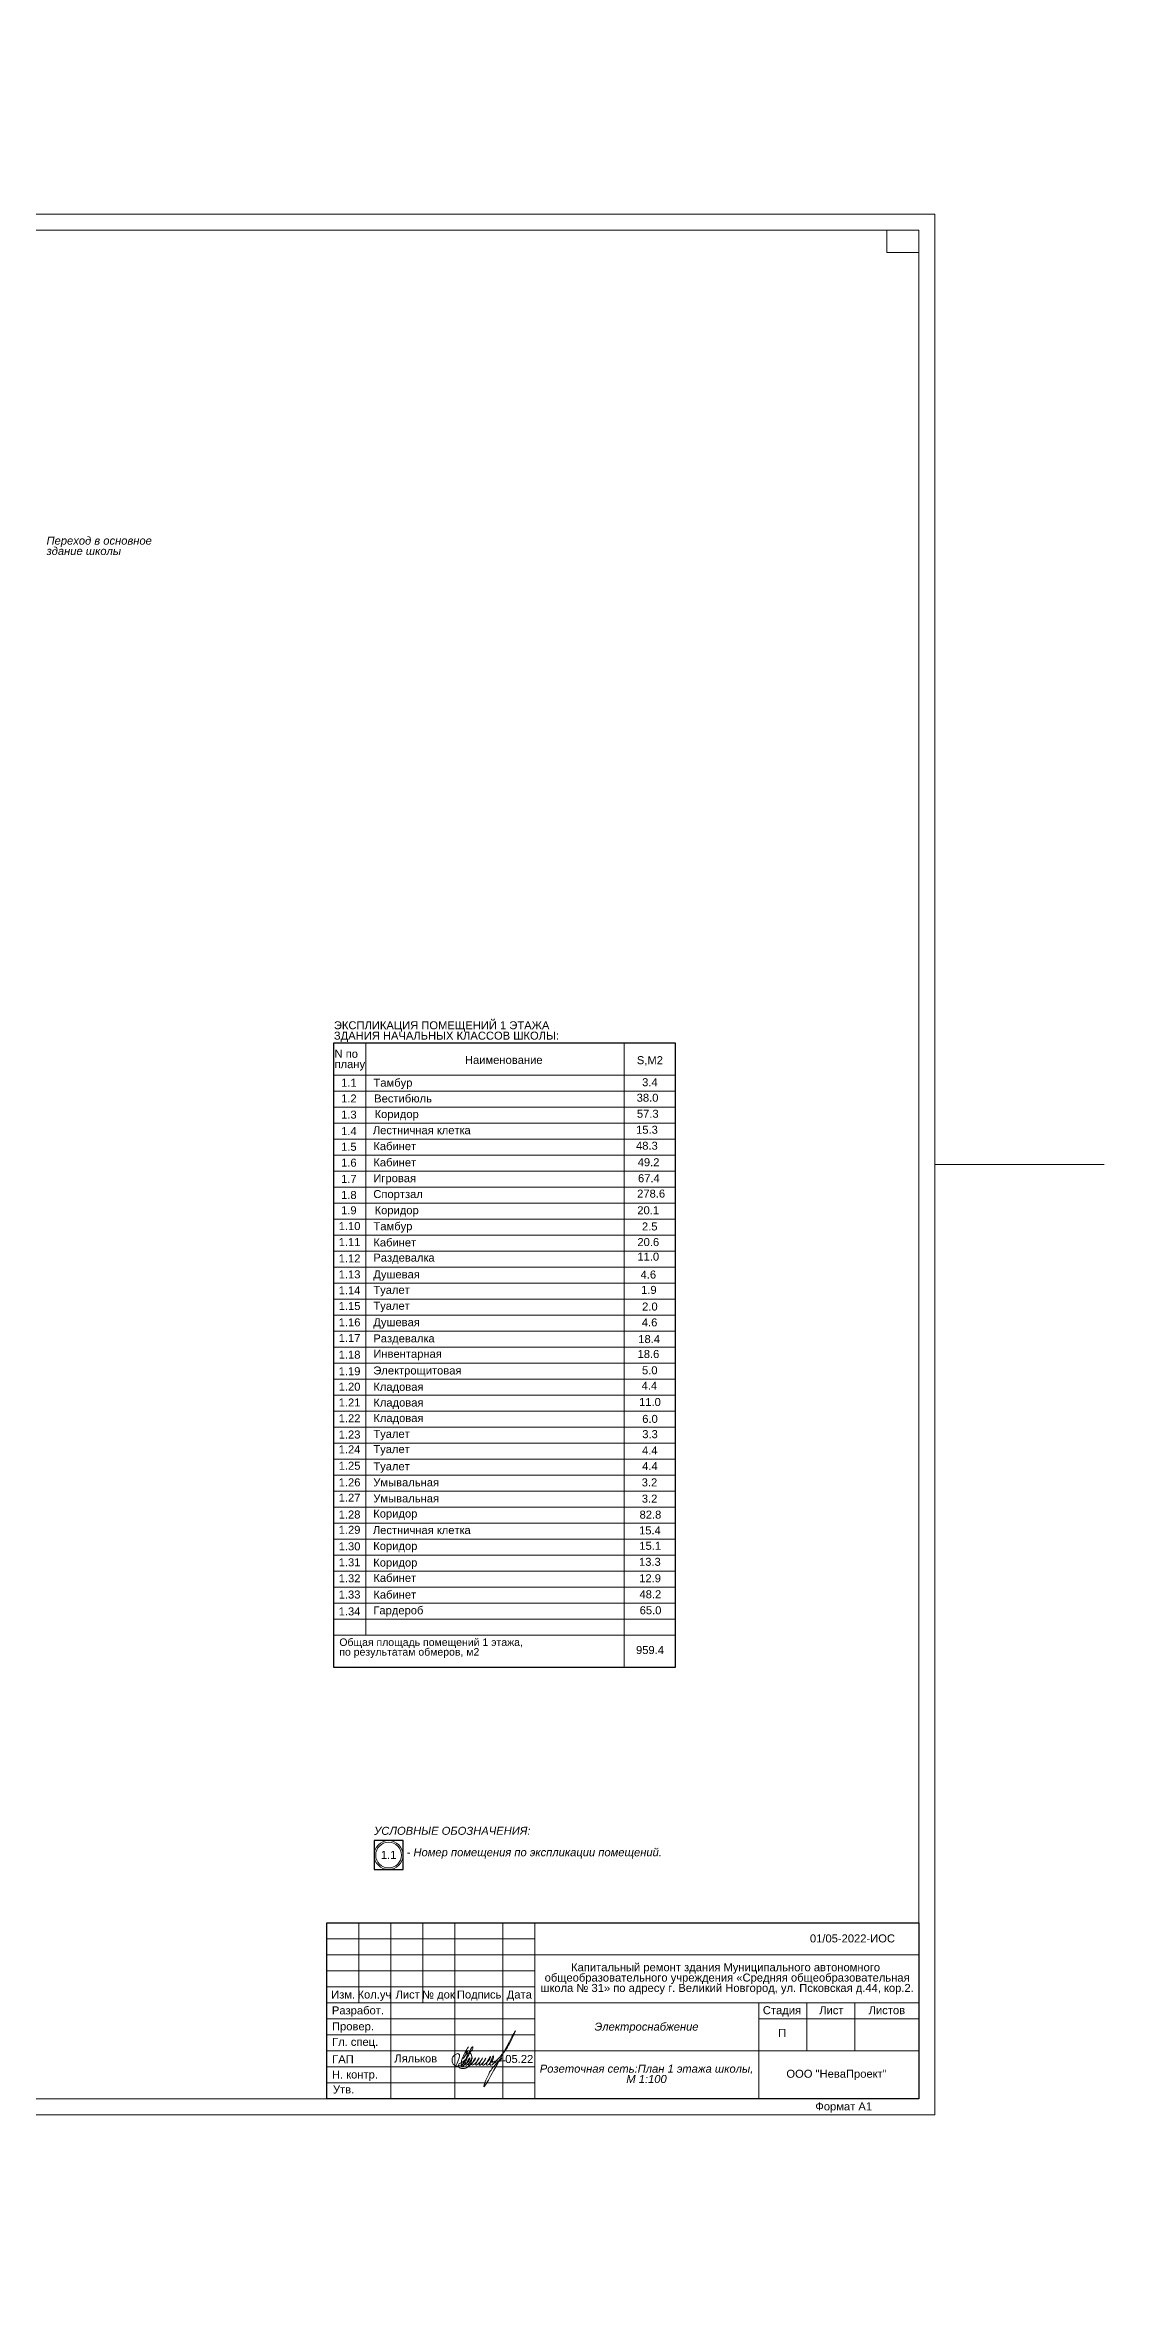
# Model space of a CAD drawing. Header units: metres. Extents: x -5 to 574, y -5 to 79.
# Drawn here: x 56.3 to 89.4, y -5.3 to 64.7 of the extents above; entities that cross this region are included whole.
import ezdxf
from ezdxf.enums import TextEntityAlignment as Align

# ---------------------------------------------------------------- set-up
doc = ezdxf.new("R2010")
doc.units = ezdxf.units.M
doc.header["$MEASUREMENT"] = 0
doc.linetypes.add('DGN Style 3', pattern=[9.681301, 6.915215, -2.766086])
doc.layers.add('Level 50', color=7, linetype='Continuous', lineweight=0)
doc.layers.add('Level 63', color=7, linetype='Continuous', lineweight=0)
doc.layers.add('YOLO_STAMP', color=1, linetype='Continuous')
doc.layers.add('YOLO_TABLE', color=1, linetype='Continuous')
doc.styles.add('Arial', font='ariali.ttf')
doc.styles.add('GOST 2.304', font='cs_gost2304.shx')
doc.styles.add('Style-Arial', font='arial.ttf')
doc.styles.add('Style-Arial IF', font='ariali.ttf')

# ---------------------------------------------------------------- blocks, each defined once
blk = doc.blocks.new('*U29')
at = {"color": 7, "linetype": 'Continuous', "lineweight": 0}
for p, q in [((0, 29.7), (0, 34.987)), ((-42.05, 0), (-47.337, 0)), ((47.337, 0), (42.05, 0)), ((0, -34.987), (0, -29.7))]:
    blk.add_line(p, q, dxfattribs=at)
at = {"color": 7, "linetype": 'Continuous', "lineweight": 0, "flags": 128}
blk.add_lwpolyline([(42.05, 29.7), (42.05, -29.7), (-42.05, -29.7), (-42.05, 29.7), (42.05, 29.7)], close=True, dxfattribs=at)
at = {"layer": 'Level 50', "color": 7, "linetype": 'Continuous', "lineweight": 13}
for p, q in [((-40.05, 29.2), (-40.05, -29.2)), ((41.55, 29.2), (-40.05, 29.2)), ((40.55, 29.2), (40.55, 28.5)), ((41.55, 29.2), (41.55, -29.2)), ((40.55, 28.5), (41.55, 28.5)), ((41.55, -29.2), (-41.25, -29.2))]:
    blk.add_line(p, q, dxfattribs=at)
at = {"layer": 'Level 63', "color": 7, "linetype": 'Continuous', "lineweight": 13}
for p, q in [((-42.05, -14.2), (-40.05, -14.2)), ((-42.05, -14.2), (-42.05, -20.7)), ((-41.55, -14.2), (-41.55, -20.7)), ((-41.05, -14.2), (-41.05, -20.7)), ((-40.55, -14.2), (-40.55, -20.7)), ((-41.55, -15.2), (-40.05, -15.2)), ((-41.55, -16.7), (-40.05, -16.7)), ((-41.55, -18.7), (-40.05, -18.7)), ((-42.05, -20.7), (-40.05, -20.7)), ((-41.25, -20.7), (-40.05, -20.7)), ((-40.75, -29.2), (-40.75, -20.7)), ((-41.25, -23.2), (-40.05, -23.2)), ((23.05, -23.7), (41.55, -23.7)), ((23.05, -23.7), (23.05, -29.2)), ((24.05, -23.7), (24.05, -26.2)), ((25.05, -23.7), (25.05, -29.2)), ((26.05, -23.7), (26.05, -26.2)), ((27.05, -23.7), (27.05, -29.2)), ((28.55, -23.7), (28.55, -29.2)), ((29.55, -23.7), (29.55, -29.2)), ((29.55, -24.7), (41.55, -24.7)), ((23.05, -25.7), (29.55, -25.7)), ((23.05, -26.2), (29.55, -26.2)), ((29.55, -26.2), (41.55, -26.2)), ((-41.25, -26.7), (-40.05, -26.7)), ((36.55, -26.7), (41.55, -26.7)), ((29.55, -27.7), (41.55, -27.7))]:
    blk.add_line(p, q, dxfattribs=at)
at = {"layer": 'Level 63', "color": 7, "linetype": 'Continuous', "lineweight": 0}
for p, q in [((23.05, -24.2), (29.55, -24.2)), ((23.05, -24.7), (29.55, -24.7)), ((23.05, -25.2), (29.55, -25.2)), ((23.05, -26.7), (29.55, -26.7)), ((23.05, -27.2), (29.55, -27.2)), ((23.05, -27.7), (29.55, -27.7)), ((23.05, -28.2), (29.55, -28.2)), ((23.05, -28.7), (29.55, -28.7))]:
    blk.add_line(p, q, dxfattribs=at)
at = {"layer": 'Level 63', "color": 7, "linetype": 'Continuous', "lineweight": 13, "flags": 128}
for points in [[(-41.25, -29.2), (-41.25, -20.7)], [(36.55, -26.2), (36.55, -29.2)], [(38.05, -26.2), (38.05, -27.7)], [(39.55, -26.2), (39.55, -27.7)]]:
    blk.add_lwpolyline(points, dxfattribs=at)
at = {"layer": 'Level 63', "color": 7, "linetype": 'Continuous', "lineweight": 0, "style": 'Style-Arial'}
for s, p in [('Согласовано', (-41.826, -19.373)), ('Взам. инв. №', (-41.007, -21.916)), ('Подп. и дата', (-41.02, -24.945)), ('Инв. № подл.', (-41.025, -27.913))]:
    blk.add_text(s, height=0.25002, rotation=90, dxfattribs=at).set_placement(p, align=Align.MIDDLE_CENTER)
for s, p in [('Изм.', (23.557, -25.935)), ('Кол.уч', (24.534, -25.935)), ('Лист', (25.573, -25.935)), ('№ док', (26.532, -25.935)), ('Подпись', (27.806, -25.935)), ('Дата', (29.061, -25.935)), ('Разработ.', (24.019, -26.431)), ('Стадия', (37.268, -26.425)), ('Лист', (38.813, -26.425)), ('Листов', (40.546, -26.425)), ('Провер.', (23.864, -26.929)), ('Гл. спец.', (23.931, -27.416)), ('ГАП', (23.551, -27.957)), ('Н. контр.', (23.925, -28.435)), ('ООО "НеваПроект"', (38.973, -28.411)), ('Утв.', (23.57, -28.902)), ('Формат А1', (39.197, -29.431))]:
    blk.add_text(s, height=0.25, dxfattribs=at).set_placement(p, align=Align.MIDDLE_CENTER)

msp = doc.modelspace()

# ---------------------------------------------------------------- linework, layer by layer
at = {"color": 7, "linetype": 'Continuous', "lineweight": 13}
for p, q in [((65.30053163, 33.49509626), (75.98643688, 33.49509626)), ((65.30053163, 33.49509626), (65.30053163, 13.99509626)), ((66.31399666, 33.49509626), (66.31399666, 32.49509626)), ((74.38745323, 33.49509626), (74.38745323, 32.49509626)), ((75.98643688, 33.49509626), (75.98643688, 13.99509626)), ((65.30053163, 32.49509626), (75.98643688, 32.49509626)), ((66.31399666, 32.49509626), (66.31399666, 14.99509626)), ((74.38745323, 32.49509626), (74.38745323, 13.99509626)), ((65.30053163, 14.99509626), (75.98643688, 14.99509626)), ((65.30053163, 13.99509626), (75.98643688, 13.99509626))]:
    msp.add_line(p, q, dxfattribs=at)
at = {"color": 7, "linetype": 'Continuous', "lineweight": 0}
for p, q in [((65.30053163, 31.99509626), (75.98643688, 31.99509626)), ((65.30053163, 31.49509626), (75.98643688, 31.49509626)), ((65.30053163, 30.99509626), (75.98643688, 30.99509626)), ((65.30053163, 30.49509626), (75.98643688, 30.49509626)), ((65.30053163, 29.99509626), (75.98643688, 29.99509626)), ((65.30053163, 29.49509626), (75.98643688, 29.49509626)), ((65.30053163, 28.99509626), (75.98643688, 28.99509626)), ((65.30053163, 28.49509626), (75.98643688, 28.49509626)), ((65.30053163, 27.99509626), (75.98643688, 27.99509626)), ((65.30053163, 27.49509626), (75.98643688, 27.49509626)), ((65.30053163, 26.99509626), (75.98643688, 26.99509626)), ((65.30053163, 26.49509626), (75.98643688, 26.49509626)), ((65.30053163, 25.99509626), (75.98643688, 25.99509626)), ((65.30053163, 25.49509626), (75.98643688, 25.49509626)), ((65.30053163, 24.99509626), (75.98643688, 24.99509626)), ((65.30053163, 24.49509626), (75.98643688, 24.49509626)), ((65.30053163, 23.99509626), (75.98643688, 23.99509626)), ((65.30053163, 23.49509626), (75.98643688, 23.49509626)), ((65.30053163, 22.99509626), (75.98643688, 22.99509626)), ((65.30053163, 22.49509626), (75.98643688, 22.49509626)), ((65.30053163, 21.99509626), (75.98643688, 21.99509626)), ((65.30053163, 21.49509626), (75.98643688, 21.49509626)), ((65.30053163, 20.99509626), (75.98643688, 20.99509626)), ((65.30053163, 20.49509626), (75.98643688, 20.49509626)), ((65.30053163, 19.99509626), (75.98643688, 19.99509626)), ((65.30053163, 19.49509626), (75.98643688, 19.49509626)), ((65.30053163, 18.99509626), (75.98643688, 18.99509626)), ((65.30053163, 18.49509626), (75.98643688, 18.49509626)), ((65.30053163, 17.99509626), (75.98643688, 17.99509626)), ((65.30053163, 17.49509626), (75.98643688, 17.49509626)), ((65.30053163, 17.49509626), (75.98643688, 17.49509626)), ((65.30053163, 16.99509626), (75.98643688, 16.99509626)), ((65.30053163, 16.49509626), (75.98643688, 16.49509626)), ((65.30053163, 15.99509626), (75.98643688, 15.99509626)), ((65.30053163, 15.49509626), (75.98643688, 15.49509626)), ((65.30053163, 15.49509626), (75.98643688, 15.49509626))]:
    msp.add_line(p, q, dxfattribs=at)
at = {"color": 7, "linetype": 'Continuous', "lineweight": 13}
for radius in [0.45201344, 0.40201344]:
    msp.add_circle((67.02605268, 8.12092554), radius, dxfattribs=at)
at = {"color": 5, "linetype": 'Continuous', "lineweight": 0}
msp.add_spline([(69.11050503, 1.4992454), (69.21317044, 1.73406322), (69.2383538, 1.82804878), (69.2383538, 1.88125269), (69.20712646, 1.91248003), (69.15784619, 1.91248003), (69.08049992, 1.86782414), (69.0257474, 1.79803581), (69.01129573, 1.75764748), (69.01129573, 1.68903087), (69.02834322, 1.62540877), (69.0711801, 1.56471113), (69.12044206, 1.53626972), (69.18720468, 1.5251266), (69.25525684, 1.54336112), (69.31373295, 1.56995725), (69.35383999, 1.60095703), (69.42520376, 1.72456271), (69.49139767, 1.86062621), (69.54512314, 1.97105399), (69.60135258, 2.06844622), (69.63856604, 2.12060714), (69.6559301, 2.12525983), (69.66262359, 2.10027938), (69.65161155, 2.05918188), (69.61913871, 2.01434168), (69.42791173, 1.64591106), (69.36714373, 1.5406578), (69.32162941, 1.5143801), (69.30945602, 1.53546504), (69.30380269, 1.55656353), (69.29631057, 1.63203422), (69.32943422, 1.75565336), (69.4242763, 1.96234644), (69.52253847, 2.1325415), (69.42548475, 1.93522868), (69.48862718, 1.99082178), (69.35985496, 1.76778176), (69.46060532, 1.89830592), (69.53477633, 1.94112857), (69.59102218, 1.92605754), (69.6178208, 1.86592899), (69.62573115, 1.76900848), (69.55495204, 1.5461885), (69.46718481, 1.48189971), (69.4026258, 1.45496644), (69.30342082, 1.45121434), (69.23464234, 1.48037544), (69.22212747, 1.50205183), (69.21457117, 1.55266643), (69.22833907, 1.60404892), (69.30405457, 1.6316332), (69.45695694, 1.76860658), (69.34146313, 1.54137809), (69.40092137, 1.57570633), (69.55515871, 1.72994366), (69.56727776, 1.7751726), (69.44211043, 1.55837643), (69.57507577, 1.65936198), (69.64343296, 1.7822717), (69.52607822, 1.54924386), (69.68794528, 1.67684114), (69.74640299, 1.7822717), (69.623197, 1.56469383), (69.7893079, 1.67070074), (69.85578615, 1.7822717), (69.74599236, 1.56242082), (69.91586497, 1.69891566), (69.96337609, 1.7822717), (69.86175956, 1.56562099), (70.05935109, 1.75766244), (70.0642213, 1.76987816), (69.96575307, 1.57756973), (70.20991157, 1.80453061), (70.21257678, 1.81447734), (70.08849298, 1.57401588), (70.30756333, 1.80462271), (70.30756333, 1.83356778), (70.19835444, 1.58573086), (70.49860928, 1.81058741), (70.84266805, 2.30366463), (70.97762304, 2.594185), (70.00012307, 0.90110538), (70.18323563, 1.33308601), (70.40797072, 1.62367786), (70.56111277, 1.77681991), (70.5054953, 1.68048762), (70.23543002, 1.64811783), (70.67812916, 1.6906818)], degree=3, dxfattribs=at)
at = {"layer": 'YOLO_STAMP'}
msp.add_lwpolyline([(65.09997423, 5.99998996), (83.59997423, 5.99998996), (83.59997423, 0.49998996), (65.09997423, 0.49998996)], close=True, dxfattribs=at)
at = {"layer": 'YOLO_TABLE'}
for points in [[(65.30053163, 13.99509626), (75.98643688, 13.99509626), (75.98643688, 33.49509626), (65.30053163, 33.49509626)], [(66.57403924, 7.6689121), (67.47806613, 7.6689121), (67.47806613, 8.57293898), (66.57403924, 8.57293898)]]:
    msp.add_lwpolyline(points, close=True, dxfattribs=at)

# ---------------------------------------------------------------- block references
at = {"layer": 'Level 50', "color": 7, "linetype": 'Continuous', "lineweight": 13}
msp.add_blockref('*U29', (42.04996228, 29.69999445), dxfattribs=at)

# ---------------------------------------------------------------- texts
at = {"color": 7, "linetype": 'Continuous', "lineweight": 0, "style": 'Style-Arial'}
for s, p in [('1.1', (65.54255826, 32.38058781)), ('1.2', (65.54255826, 31.88815059)), ('1.3', (65.54255826, 31.38297116)), ('1.4', (65.54255826, 30.86700986)), ('Лестничная клетка', (66.53396167, 30.89732117)), ('1.5', (65.54255826, 30.37849331)), ('1.6', (65.54255826, 29.88174334)), ('1.7', (65.54255826, 29.37675994)), ('1.8', (65.54255826, 28.87177654)), ('1.9', (65.54255826, 28.3942379)), ('1.10', (65.46735273, 27.90126158)), ('1.11', (65.46735273, 27.40176713)), ('1.12', (65.46735273, 26.89129478)), ('1.13', (65.46735273, 26.39180033)), ('1.14', (65.46735273, 25.89230589)), ('1.15', (65.46735273, 25.40378934)), ('1.16', (65.46735273, 24.89228781)), ('1.17', (65.46735273, 24.40377126)), ('1.18', (65.46735273, 23.88187994)), ('1.19', (65.46735273, 23.36591864)), ('1.20', (65.46735273, 22.88289105)), ('1.21', (65.46735273, 22.38888555)), ('1.22', (65.46735273, 21.89488005)), ('1.23', (65.46735273, 21.3878383)), ('1.24', (65.46735273, 20.92362996)), ('1.25', (65.46735273, 20.41237347)), ('1.26', (65.46735273, 19.89258951)), ('1.27', (65.46735273, 19.41505087)), ('1.28', (65.46735273, 18.88811167)), ('1.29', (65.46735273, 18.41057302)), ('Лестничная клетка', (66.53396167, 18.40188822)), ('1.30', (65.46735273, 17.89358255)), ('1.31', (65.46735273, 17.3940881)), ('1.32', (65.46735273, 16.89459365)), ('1.33', (65.46735273, 16.38792296)), ('1.34', (65.46735273, 15.86078073)), ('01/05-2022-ИОС', (80.19216948, 5.6423375))]:
    msp.add_text(s, height=0.25, dxfattribs=at).set_placement(p, align=Align.TOP_LEFT)
at = {"color": 7, "lineweight": 13, "style": 'Style-Arial'}
for s, p in [('Тамбур', (66.55429911, 32.38184334)), ('Коридор', (66.58970487, 31.40015345)), ('Кабинет', (66.54984233, 30.39854948)), ('Кабинет', (66.54984233, 29.89187879)), ('Игровая', (66.54984233, 29.39763725)), ('Спортзал', (66.54984233, 28.90120233)), ('Коридор', (66.58970487, 28.39723398)), ('Тамбур', (66.55429911, 27.89697607)), ('Кабинет', (66.54984233, 27.38923265)), ('Раздевалка', (66.54984233, 26.91546265)), ('Душевая', (66.54984233, 26.39343831)), ('Туалет', (66.54984233, 25.90723916)), ('Туалет', (66.54984233, 25.41080424)), ('Душевая', (66.54984233, 24.89773619)), ('Раздевалка', (66.54984233, 24.39234497)), ('Инвентарная', (66.54984233, 23.91126371)), ('Электрощитовая', (66.54984233, 23.38923936)), ('Кладовая', (66.54984233, 22.87873025)), ('Кладовая', (66.54984233, 22.38741322)), ('Кладовая', (66.54984233, 21.90377302)), ('Туалет', (66.54984233, 21.40787276)), ('Туалет', (66.54984233, 20.93190938)), ('Туалет', (66.54984233, 20.39453137)), ('Умывальная', (66.54825284, 19.89334127)), ('Умывальная', (66.54825284, 19.39178846)), ('Коридор', (66.54715067, 18.91814046)), ('Коридор', (66.54715067, 17.90607855)), ('Коридор', (66.54715067, 17.3867643)), ('Кабинет', (66.54984233, 16.90868507)), ('Кабинет', (66.54984233, 16.38666073)), ('Гардероб', (66.54984233, 15.89534369)), ('Ляльков', (67.20654161, 1.89125248))]:
    msp.add_text(s, height=0.25, dxfattribs=at).set_placement(p, align=Align.TOP_LEFT)
at = {"color": 7, "linetype": 'Continuous', "lineweight": 13, "style": 'Style-Arial'}
for s, p in [('3.4', (74.94896214, 32.39612997)), ('Вестибюль', (66.57593028, 31.88869246)), ('38.0', (74.77835636, 31.91127183)), ('15.3', (74.75997511, 30.91104167)), ('57.3', (74.78487231, 31.41083205)), ('48.3', (74.75762918, 30.41154722)), ('49.2', (74.8103831, 29.89558592)), ('67.4', (74.8194783, 29.39609148)), ('278.6', (74.79311013, 28.91578841)), ('20.1', (74.79841532, 28.39384563)), ('20.6', (74.80095326, 27.400861)), ('2.5', (74.94312645, 27.88858354)), ('11.0', (74.80147184, 26.94678623)), ('4.6', (74.90034838, 26.38544657)), ('1.9', (74.91670378, 25.90675377)), ('2.0', (74.94819858, 25.38649653)), ('4.6', (74.93967278, 24.89123519)), ('18.6', (74.8069839, 23.90397254)), ('18.4', (74.82828032, 24.37025061)), ('5.0', (74.94505031, 23.39493534)), ('11.0', (74.85362829, 22.40342571)), ('4.4', (74.93291028, 22.91529514)), ('6.0', (74.95183791, 21.87618199)), ('3.3', (74.95311342, 21.39875141)), ('4.4', (74.94357849, 20.89042548)), ('4.4', (74.94994034, 20.4018224)), ('3.2', (74.93580905, 19.89169369)), ('3.2', (74.93909993, 19.38402174)), ('15.4', (74.85249801, 18.39152329)), ('82.8', (74.86838116, 18.88423798)), ('15.1', (74.86115954, 17.91012091)), ('13.3', (74.85059787, 17.41044181)), ('12.9', (74.85740289, 16.89577613)), ('48.2', (74.86575069, 16.39577613)), ('65.0', (74.87159415, 15.89577613)), ('1.1', (66.78449789, 8.25367518))]:
    msp.add_text(s, height=0.25, dxfattribs=at).set_placement(p, align=Align.TOP_LEFT)
at = {"color": 7, "linetype": 'Continuous', "lineweight": 40, "style": 'Style-Arial'}
msp.add_text('959.4', height=0.25, dxfattribs=at).set_placement((74.75820137, 14.65407708), align=Align.TOP_LEFT)
at = {"color": 18, "linetype": 'Continuous', "lineweight": 13, "true_color": 0x000000, "style": 'Arial'}
for s, p in [('УСЛОВНЫЕ ОБОЗНАЧЕНИЯ:', (69.01751632, 9.00425514)), ('- Номер помещения по экспликации помещений.', (71.57904384, 8.33427063))]:
    msp.add_text(s, height=0.25, dxfattribs=at).set_placement(p, align=Align.TOP_CENTER)
at = {"color": 7, "linetype": 'Continuous', "lineweight": 13, "char_height": 0.25}
for s, insert, attachment_point, line_spacing_factor, style in [('Переход в основное\\Pздание школы', (56.33762585, 49.31901784), 1, 0.776524, 'Style-Arial IF'), ('ЭКСПЛИКАЦИЯ ПОМЕЩЕНИЙ 1 ЭТАЖА\\PЗДАНИЯ НАЧАЛЬНЫХ КЛАССОВ ШКОЛЫ:', (65.31708539, 34.17500205), 1, 0.776524, 'Style-Arial'), ('N по \\Pплану', (65.33846562, 32.96018494), 4, 0.776524, 'Style-Arial'), ('Наименование', (69.41234093, 32.96602137), 4, 0.6, 'Style-Arial')]:
    msp.add_mtext(s, dxfattribs=dict(at, insert=insert, attachment_point=attachment_point, line_spacing_factor=line_spacing_factor, style=style))
at = {"color": 7, "linetype": 'Continuous', "lineweight": 0}
for s, insert, char_height, attachment_point, line_spacing_factor, style in [('S,М2', (75.19233043, 33.08501983), 0.25, 2, 0.6, 'Style-Arial'), ('Общая площадь помещений 1 этажа,\\Pпо результатам обмеров, м2', (65.48726139, 14.89123373), 0.234375, 1, 0.776524, 'Style-Arial'), ('\\fArial|b0|i0|c204204|p39;П', (79.32558028, 2.56670306), 0.25, 5, 0.72, 'GOST 2.304')]:
    msp.add_mtext(s, dxfattribs=dict(at, insert=insert, char_height=char_height, attachment_point=attachment_point, line_spacing_factor=line_spacing_factor, style=style))
at = {"color": 18, "linetype": 'DGN Style 3', "lineweight": 0, "true_color": 0x000000, "insert": (77.55643975, 4.74239135), "char_height": 0.25, "attachment_point": 2, "line_spacing_factor": 0.776524, "style": 'Style-Arial'}
msp.add_mtext('\\pt0.260417;Капитальный ремонт здания Муниципального автономного\\P общеобразовательного учреждения «Средняя общеобразовательная\\P школа № 31» по адресу г. Великий Новгород, ул. Псковская д.44, кор.2.\\P\\P', dxfattribs=at)
at = {"color": 7, "linetype": 'Continuous', "lineweight": 13, "char_height": 0.25, "width": 6.8082066547, "attachment_point": 2, "line_spacing_factor": 0.776524, "style": 'Arial'}
for s, insert in [('{\\C0;Электроснабжение}', (75.08608826, 2.88591779)), ('{\\C0;Розеточная сеть:План 1 этажа школы, М 1:100}', (75.08608826, 1.57280489))]:
    msp.add_mtext(s, dxfattribs=dict(at, insert=insert))
at = {"color": 7, "linetype": 'Continuous', "lineweight": 30, "insert": (70.67262345, 1.87465845), "char_height": 0.25, "attachment_point": 1, "line_spacing_factor": 0.72, "style": 'GOST 2.304'}
msp.add_mtext('\\fArial|b0|i0|c204204|p39;05.22', dxfattribs=at)

doc.saveas('drawing.dxf')
